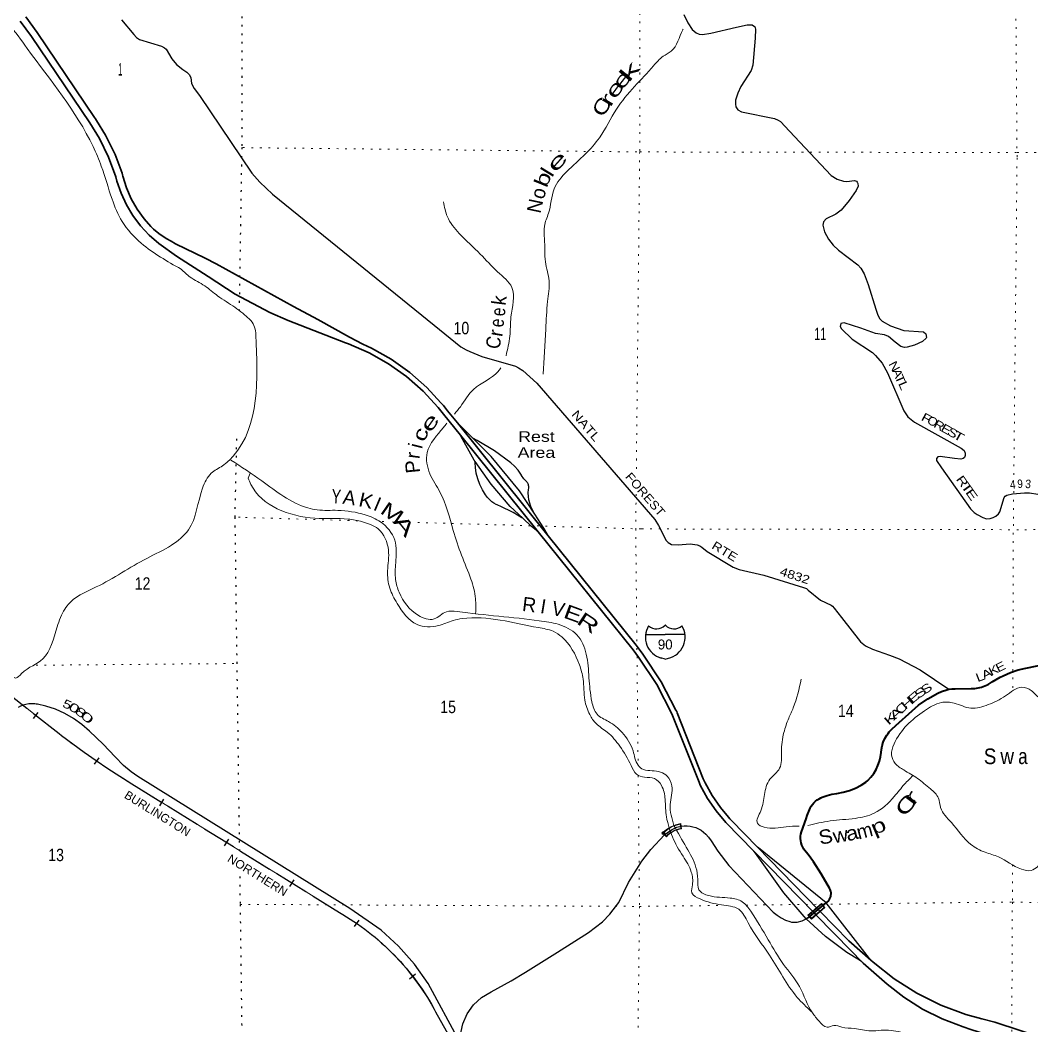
# Model space of a CAD drawing. Header units: feet. Extents: x -252966 to 4, y -183309 to 1368.
# Drawn here: x -87283 to -73044, y -72889 to -58726 of the extents above; entities that cross this region are included whole.
import ezdxf
from ezdxf.enums import TextEntityAlignment as Align

# ---------------------------------------------------------------- set-up
doc = ezdxf.new("R2010")
doc.units = ezdxf.units.FT
doc.header["$LTSCALE"] = 80
doc.header["$PDMODE"] = 32
doc.header["$PDSIZE"] = 40
doc.linetypes.add('DOTTED', pattern=[1.5, 0.3, -1.2])
doc.linetypes.add('LONG_DASHED', pattern=[7.5, 6, -1.5])
for name, color, linetype, lineweight in [('15', 7, 'Continuous', 25), ('18', 7, 'Continuous', 35), ('19', 7, 'Continuous', 25), ('26', 7, 'Continuous', 40), ('27', 7, 'Continuous', 13), ('29', 7, 'Continuous', 25), ('30', 7, 'Continuous', 35), ('31', 7, 'Continuous', 13), ('34', 7, 'Continuous', 13), ('39', 7, 'Continuous', 13), ('41', 7, 'Continuous', 13), ('45', 7, 'Continuous', 13), ('55', 7, 'Continuous', 13), ('6', 7, 'DOTTED', 25), ('63', 7, 'Continuous', 25), ('7', 7, 'DOTTED', 13)]:
    doc.layers.add(name, color=color, linetype=linetype, lineweight=lineweight)

msp = doc.modelspace()

# ---------------------------------------------------------------- linework, layer by layer
at = {"layer": '15'}
for p, q in [((-78206.89, -67248.56), (-78203.99, -67245.65)), ((-78200.82, -67248.03), (-78204.25, -67245.65)), ((-78479.6, -67380.03), (-78203.19, -67380.03)), ((-78203.19, -67725.61), (-78267.08, -67707.65)), ((-78203.72, -67725.87), (-78140.09, -67707.13))]:
    msp.add_line(p, q, dxfattribs=at)
msp.add_lwpolyline([(-77927.83, -67380.03), (-78203.72, -67380.03), (-78203.19, -67380.03)], dxfattribs=at)
for centre, radius, start, end in [((-78176.97, -67415.13), 306.13, 148.44438, 254.43377), ((-78325.57, -67132.53), 165.66, 227.34247, 315.81166), ((-78081.88, -67132.53), 165.66, 224.18831, 312.69412), ((-78230.48, -67415.13), 306.13, 283.0809, 31.62485)]:
    msp.add_arc(centre, radius, start, end, dxfattribs=at)
at = {"layer": '18'}
msp.add_line((-79991.6, -65932.74), (-81085.79, -64570.97), dxfattribs=at)
for points in [[(-81085.79, -64570.97), (-81324.87, -64273.43), (-81400.6, -64181.62), (-81612.16, -63951.55), (-81846.6, -63744.86), (-82101.37, -63563.81), (-82373.66, -63410.37), (-82660.51, -63286.25), (-82704.61, -63270.24), (-83510.05, -62953.36), (-83769.99, -62840.76), (-84256.92, -62582.26), (-84638.45, -62335.84), (-85085.37, -62047.18), (-85332.38, -61871.51), (-85467.42, -61753.59), (-85589.39, -61622.21), (-85696.97, -61478.8), (-85788.96, -61324.93), (-85864.37, -61162.28), (-85922.36, -60992.65), (-85938.49, -60931.67), (-86039.32, -60656.78), (-86168.32, -60393.94), (-86304.95, -60173.58), (-87124.57, -58956.17), (-87284.38, -58738.69)], [(-81130.24, -64395.92), (-81266.71, -64226.08), (-81326.32, -64153.81), (-81342.85, -64133.77), (-81361.2, -64113.81), (-81559.68, -63897.97), (-81800.01, -63686.08), (-82061.18, -63500.48), (-82340.32, -63343.2), (-82460.44, -63286.78), (-82646.68, -63189.28), (-83091.96, -62940.59), (-83436.92, -62756.51), (-84524.51, -62159.43), (-84679.81, -62077.75), (-85095.8, -61875.87), (-85159.27, -61840.17), (-85228.07, -61801.98), (-85331.9, -61732.16), (-85407.86, -61668.61), (-85427.83, -61651.91), (-85445.46, -61631.88), (-85539.42, -61525.19), (-85637.12, -61387.53), (-85719.9, -61240.41), (-85786.85, -61085.45), (-85837.24, -60924.34), (-85837.78, -60922.19), (-85842.47, -60903.44), (-85850.27, -60882.19), (-85947.36, -60617.48), (-86080.98, -60345.25), (-86210.09, -60137), (-86222.47, -60117.03), (-86235.96, -60097), (-87042.77, -58898.61), (-87203.8, -58679.48)], [(-76907.06, -70370.68), (-77275.68, -69991.97), (-77294.5, -69972.63), (-77312.15, -69951.97), (-77428.13, -69816.17), (-77544.69, -69646.57), (-77642.88, -69465.72), (-77650.71, -69448.86), (-77659.4, -69430.16), (-77667.83, -69408.86), (-78034.79, -68482.57), (-78042.39, -68463.38), (-78053.18, -68442.57), (-78259.04, -68045.34), (-78517.71, -67653), (-78583.06, -67567.03), (-78597.87, -67547.55), (-78614.36, -67527.03), (-79851.8, -65987), (-81130.24, -64395.92)], [(-76954.95, -70429), (-77348.89, -70024.28), (-77487.64, -69861.82), (-77608.64, -69685.76), (-77710.58, -69498.01), (-77728.35, -69459.74), (-78111.11, -68493.55), (-78323.73, -68083.29), (-78578.08, -67697.51), (-78656.75, -67594.01), (-79991.6, -65932.74)], [(-75436.85, -71987.61), (-75587.1, -71834.29), (-76078.16, -71329.79), (-76107.58, -71299.57), (-76954.95, -70429)], [(-75310.18, -71966.43), (-75621.45, -71691.48), (-76021.49, -71280.49), (-76049.92, -71251.28), (-76907.06, -70370.68)], [(-72255.93, -73637.01), (-72286.07, -73614.29), (-72626.51, -73409.64), (-72986.49, -73241.7), (-73357.68, -73113.57), (-73899.72, -72939.66), (-74011.81, -72902.61), (-74303.99, -72793.09), (-74583.12, -72653.64), (-74846.14, -72485.77), (-75079.17, -72301.04), (-75416.26, -72008.62), (-75436.85, -71987.61)], [(-72145.37, -73480.45), (-72236.07, -73409.81), (-72528.59, -73227.64), (-72838.55, -73077.06), (-73566.25, -72836.97), (-73748.51, -72789.76), (-73970.29, -72728.37), (-74324.55, -72597.34), (-74663.17, -72429.99), (-74982.44, -72228.17), (-75278.87, -71994.08), (-75310.18, -71966.43)]]:
    msp.add_lwpolyline(points, dxfattribs=at)
at = {"layer": '19'}
for points in [[(-80910.8, -64613.62), (-81120.26, -64405.82), (-81130.24, -64395.92)], [(-80878.83, -64941.8), (-80891.5, -64923.6), (-81079.55, -64582.3), (-81085.79, -64570.97)], [(-80041.74, -65682.5), (-80255.99, -65355.43), (-80652, -64870.36), (-80910.8, -64613.62)], [(-80041.74, -65682.5), (-80046.63, -65672.5), (-80093.5, -65576.69), (-80110.42, -65530.37), (-80122.41, -65482.53), (-80129.33, -65433.71), (-80131.1, -65384.42), (-80127.72, -65335.22), (-80125.38, -65318.49), (-80125.14, -65316.59), (-80124.38, -65304.43), (-80124.89, -65292.25), (-80126.67, -65280.19), (-80129.7, -65268.39), (-80133.94, -65256.96), (-80139.36, -65246.05), (-80145.89, -65235.76), (-80153.46, -65226.21), (-80192.14, -65183.05), (-80226.1, -65136.09), (-80227.94, -65133.23), (-80273.5, -65064.04), (-80324.13, -65008.6), (-80378.66, -64960.06), (-80607.38, -64789.44), (-80852.68, -64643.66), (-80900.78, -64618.8), (-80910.8, -64613.62)], [(-80210.25, -65738.81), (-80385.92, -65574.15), (-80655.76, -65262.13), (-80878.83, -64941.8)], [(-80210.25, -65738.81), (-80220.26, -65732.96), (-80343.06, -65661.22), (-80528.96, -65571.65), (-80548.76, -65562.11), (-80568.96, -65553.36), (-80582.97, -65547.3), (-80615.25, -65529.1), (-80645.45, -65507.63), (-80673.24, -65483.12), (-80698.32, -65455.84), (-80703.53, -65449.4), (-80732.51, -65410.97), (-80777.06, -65340.45), (-80814.01, -65265.67), (-80842.93, -65187.43), (-80863.52, -65106.6), (-80875.54, -65024.05), (-80878.07, -64960.71), (-80878.83, -64941.8)], [(-79991.6, -65932.74), (-80017.66, -65911.38), (-80084.94, -65856.26), (-80210.25, -65738.81)], [(-79851.8, -65987), (-79853.57, -65983.87), (-79912.86, -65879.25), (-80041.74, -65682.5)], [(-76219.23, -71382.86), (-76534.59, -71016.24), (-76933.68, -70458.71), (-76954.95, -70429)], [(-75936.23, -71156.04), (-76890.62, -70383.98), (-76907.06, -70370.68)], [(-75310.18, -71966.43), (-75330.2, -71940.54), (-75936.23, -71156.04)], [(-75436.85, -71987.61), (-75470.52, -71966.7), (-75645.63, -71857.91), (-75948.83, -71632.14), (-76219.23, -71382.86)]]:
    msp.add_lwpolyline(points, dxfattribs=at)
at = {"layer": '26'}
msp.add_line((-76173.5, -71354.79), (-76107.58, -71299.57), dxfattribs=at)
for points in [[(-75936.23, -71156.04), (-75921.54, -71143.01), (-75910.61, -71132.87), (-75900.79, -71121.64), (-75892.21, -71109.45), (-75890.19, -71105.83), (-75880.27, -71085.85), (-75874.06, -71065.83), (-75873.92, -71065.35), (-75870.95, -71049.01), (-75869.7, -71032.46), (-75870.19, -71015.86), (-75872.41, -70999.41), (-75876.33, -70983.27), (-75881.92, -70967.64), (-75889.12, -70952.68), (-76007.1, -70746.58), (-76115.6, -70580.04), (-76190.21, -70476.25), (-76242.08, -70415.7), (-76252.64, -70400.09), (-76267.99, -70372.69), (-76280.39, -70343.85), (-76289.71, -70313.86), (-76295.84, -70283.06), (-76298.73, -70251.8), (-76298.32, -70220.4), (-76294.64, -70189.21), (-76287.72, -70158.59), (-76218.98, -69973.16), (-76204.2, -69927.11), (-76161.63, -69822.17), (-76147.21, -69795.36), (-76130.07, -69770.21), (-76110.39, -69746.99), (-76088.39, -69725.96), (-76064.31, -69707.34), (-76038.42, -69691.34), (-76015.02, -69679.85), (-75993.21, -69669.82), (-75926.3, -69644.55), (-75857.11, -69626.41), (-75786.41, -69615.61), (-75696.96, -69600.58), (-75609.58, -69576.29), (-75525.21, -69543), (-75444.79, -69501.07), (-75379.67, -69458.61), (-75350.89, -69432.68), (-75307.44, -69386.36), (-75269.08, -69335.74), (-75236.21, -69281.39), (-75209.21, -69223.9), (-75188.36, -69163.91), (-75173.9, -69102.06), (-75165.98, -69039.05), (-75161.36, -68998.18), (-75150.28, -68944.68), (-75133.66, -68892.63), (-75111.7, -68842.6), (-75084.62, -68795.13), (-75067.11, -68770.77), (-75052.76, -68750.8), (-75033.66, -68730.77), (-75011.63, -68707.66), (-74910.9, -68616.8), (-74638.59, -68374.39), (-74507.28, -68282.4), (-74367.07, -68204.65), (-74315.9, -68180.84), (-74298.66, -68173.66), (-74256.12, -68159.55), (-74212.35, -68149.96), (-74167.81, -68145), (-74123, -68144.73), (-73897.5, -68138.76), (-73847.72, -68137.16), (-73798.38, -68130.36), (-73750.02, -68118.45), (-73703.17, -68101.54), (-73658.34, -68079.83), (-73616.03, -68053.56), (-73602.33, -68043.66), (-73488.61, -67978.85), (-73445.33, -67958.23), (-73343.61, -67911.01), (-73237.52, -67874.69), (-73128.2, -67849.65), (-73079.83, -67842.35), (-72924.2, -67811.4)], [(-76107.58, -71299.57), (-76049.92, -71251.28), (-75936.23, -71156.04)]]:
    msp.add_lwpolyline(points, dxfattribs=at)
at = {"layer": '29'}
for p, q in [((-82643.63, -71237.96), (-82608.96, -71256.35)), ((-76173.5, -71354.79), (-76219.23, -71382.86))]:
    msp.add_line(p, q, dxfattribs=at)
for points in [[(-77940.89, -58647.84), (-77886.08, -58763.2), (-77824.13, -58855.15), (-77766.85, -58904.28), (-77726.19, -58922.99), (-77680.99, -58926.76), (-77562.53, -58906.79), (-77199.68, -58825.12)], [(-85855.55, -58721.15), (-85686.05, -58928.45), (-85646.51, -58969.91), (-85603.6, -58996.99), (-85292.44, -59090.52), (-85251.01, -59113.14), (-85230.03, -59134.23), (-85148.88, -59271.58), (-85081.51, -59350.59), (-84995.53, -59422.41), (-84938.38, -59456.13), (-84904.87, -59491.72), (-84881.88, -59535.28), (-84871.88, -59617.43), (-84836.68, -59689.81), (-84760.45, -59786.55), (-84025.18, -60880.77), (-83911.98, -61009), (-83732.53, -61176.52), (-81456.81, -63019.67)], [(-77199.68, -58825.12), (-77048.65, -58791.12), (-76980.39, -58791.07), (-76946.49, -58813.69), (-76942.3, -58816.34), (-76931.43, -58851.38), (-76937.08, -58978.23), (-76970.97, -59360.21), (-76993.76, -59432.45), (-77138.27, -59659.41), (-77181.91, -59752.21), (-77215.81, -59853.97), (-77215.81, -59910.51), (-77212.23, -59945.82), (-77181.91, -59989.66), (-77131.59, -60015.21), (-76664.2, -60109.78), (-76613.14, -60132.89), (-76583.01, -60151.74), (-76454.56, -60288.19), (-75869.03, -60911.69), (-75782.59, -60965.88), (-75694.15, -60994.39), (-75645.11, -60999.81), (-75537.99, -60985.26), (-75513.28, -60992.27), (-75503.86, -61007.34), (-75490.68, -61026.19), (-75487.32, -61064.86), (-75515.16, -61124.18), (-75616.02, -61263.71), (-75727.98, -61399.34), (-75800.83, -61458.96), (-75940.56, -61521.95), (-75976.58, -61565.18), (-75985.93, -61614.24), (-75961.51, -61708.41), (-75906.34, -61811.58), (-75839.1, -61893.1), (-75762.97, -61966.47), (-75492.57, -62172.02), (-75452.63, -62218.12), (-75402.17, -62296.4), (-75346.75, -62447.26), (-75238.39, -62795.13)], [(-75238.39, -62795.13), (-75211.3, -62882.09), (-75181.82, -62929.62), (-75147.92, -62963.54), (-75031.15, -63031.39), (-74845.15, -63097.35), (-74566.6, -63115.33), (-74533.95, -63144.46), (-74527.97, -63193.01), (-74530.18, -63204.77), (-74582.92, -63250), (-74693.37, -63304.17), (-74797.62, -63332.92), (-74835.28, -63336.69), (-74885.52, -63321.55), (-74967.12, -63261.31), (-75058.82, -63182.86), (-75117.78, -63159.54), (-75245.41, -63140.23), (-75452.29, -63063.76), (-75686.55, -62989.93), (-75731.19, -62997.81), (-75743.05, -63038.93), (-75722.62, -63071.72), (-75571.28, -63220.56), (-75285.4, -63404.54), (-75245.12, -63446.1), (-75147.92, -63555.3), (-75075.02, -63692.77), (-74846.67, -64228.89), (-74788.2, -64312.9), (-74693.25, -64387.71), (-74037.56, -64752.81), (-73995.32, -64787.82), (-73980.25, -64825.51), (-73980.25, -64855.66), (-73992.5, -64884.43), (-74010.38, -64897.12), (-74040.52, -64908.43), (-74130.61, -64897.42), (-74333.09, -64872.9), (-74364.45, -64874.51), (-74382.95, -64901.25), (-74383.28, -64927.28), (-74313.86, -65032.69), (-73904.94, -65609.49), (-73857, -65657.88), (-73812.63, -65688.65), (-73733.53, -65730.11), (-73680.8, -65748.96), (-73627.53, -65743.42), (-73587.96, -65729.66), (-73548.96, -65711.27), (-73511.3, -65677.34), (-73492.01, -65652.48), (-73433.45, -65450.14), (-73419.81, -65429.09), (-73394.53, -65413.5), (-73317.69, -65395.32), (-73147.54, -65382.1), (-73074.54, -65384.23), (-72957.6, -65402.2)], [(-81456.81, -63019.67), (-81080.55, -63324.41), (-81006.02, -63368.47), (-80955.17, -63391.09), (-80785.1, -63460.22), (-80309.39, -63596.72), (-80267.76, -63621), (-80207.5, -63658.69), (-80011.15, -63836.45), (-78352.44, -65758.1), (-78297.62, -65841.2), (-78190.48, -66052.09), (-78161.63, -66080.12), (-78115.14, -66108.62), (-78023.15, -66117.1), (-77853.37, -66102.03), (-77821.35, -66104.86), (-77752.77, -66115.14), (-77718.85, -66126.7), (-77689.51, -66146.32), (-77611.85, -66210.08), (-77248.82, -66429), (-77165.31, -66462.74), (-76816.19, -66544.18), (-76258.2, -66715.46), (-76216.71, -66730.08), (-76189.7, -66753.55), (-76020.41, -66892.27), (-75869.66, -66963.15), (-75847.63, -66979.29), (-75825.03, -67005.68), (-75722.14, -67138), (-75455.9, -67480.59), (-75382.63, -67539.38), (-75286.14, -67586.66), (-75047.15, -67670.89), (-74909.74, -67721.81), (-74614.99, -67875.67), (-74211.92, -68149.86)], [(-81105.48, -73099.98), (-81539.72, -72291.54), (-81734.45, -72018.97), (-81956.6, -71768.26), (-82203.74, -71542.14), (-82643.63, -71237.96), (-85627.4, -69375.97), (-85720.51, -69312.52), (-85828.48, -69222.96), (-85945.62, -69102.6), (-86115.98, -68924.49), (-86309.54, -68741.42), (-86415.96, -68645.22), (-86531.86, -68560.67), (-86655.96, -68488.7), (-86786.9, -68430.09), (-86923.25, -68385.49), (-87038.27, -68359.69), (-87058.39, -68356.78), (-87079.29, -68353.75), (-87120.58, -68352.14), (-87161.82, -68354.85), (-87202.55, -68361.86), (-87242.32, -68373.09), (-87280.69, -68388.41), (-87311.67, -68404.4)], [(-81105.48, -73099.98), (-81051.58, -72863.19), (-80990.88, -72720.73), (-80901.88, -72594.01), (-80788.48, -72488.56), (-80655.63, -72408.99), (-80374.64, -72254.9), (-80170.59, -72132.57), (-79720.96, -71850.15), (-79285.68, -71576.34), (-79088.92, -71424.1), (-78984.1, -71316.67), (-78858.47, -71152.8), (-78719.4, -70871.94), (-78534.91, -70568.57), (-78534.91, -70568.57), (-78406.58, -70405.55), (-78212.6, -70201.33), (-78157.52, -70155.4), (-78107.03, -70122.1), (-78039.32, -70092.25), (-77979.13, -70075.88), (-77937.28, -70071.46), (-77895.5, -70071.44), (-77853.95, -70075.79), (-77813.07, -70084.45), (-77773.33, -70097.34), (-77735.15, -70114.31), (-77698.96, -70135.19), (-77665.15, -70159.73), (-77634.08, -70187.67), (-77592.39, -70233.87), (-77557.67, -70281.81), (-77464.33, -70429.98), (-77306.92, -70629.04), (-76684.28, -71286.21), (-76629.97, -71329.82), (-76571.4, -71367.52), (-76509.21, -71398.9), (-76450.71, -71421.44), (-76425.3, -71427.28), (-76373.36, -71430.88), (-76347.39, -71428.59), (-76276.94, -71408.37), (-76219.23, -71382.86), (-76173.5, -71354.79)]]:
    msp.add_lwpolyline(points, dxfattribs=at)
at = {"layer": '31'}
for p, q in [((-77991.61, -70049.35), (-77981.91, -70108.21)), ((-77984.96, -70040.54), (-77972.76, -70114.54)), ((-78187.54, -70226.76), (-78241.73, -70174.92)), ((-78187.42, -70215.78), (-78230.39, -70174.68))]:
    msp.add_line(p, q, dxfattribs=at)
for centre, radius, start, end in [((-77916.31, -70482.96), 448.1, 98.81328, 136.59661), ((-77916.31, -70482.96), 440.1, 99.85227, 135.53384), ((-77916.31, -70483.62), 381.1, 99.91213, 135.3484), ((-77916.31, -70483.62), 373.1, 98.81338, 136.59673)]:
    msp.add_arc(centre, radius, start, end, dxfattribs=at)
msp.add_point((-78230.39, -70174.68), dxfattribs=at)
at = {"layer": '34'}
for p, q in [((-88508.49, -67376.6), (-86736.88, -68775.28)), ((-85711.1, -69480.44), (-82791.22, -71293.77))]:
    msp.add_line(p, q, dxfattribs=at)
msp.add_lwpolyline([(-81436.71, -72690.55), (-80964.09, -73544.04), (-80962.97, -73545.85)], dxfattribs=at)
for centre, radius, start, end in [((-79708.76, -59650.3), 11517.8, 232.39628, 238.59151), ((-84557.08, -74361.33), 3539.52, 28.16664, 60.07294)]:
    msp.add_arc(centre, radius, start, end, dxfattribs=at)
at = {"layer": '39'}
msp.add_line((-84072.59, -65175.07), (-84045.29, -65103.21), dxfattribs=at)
msp.add_arc((-84269.12, -63145), 300.98, 357.5686, 39.21328, dxfattribs=at)
for points in [[(-93433.31, -47251.9), (-93324.46, -47330.38), (-93232.04, -47481.31), (-93153.69, -47591.99), (-93035.16, -47734.85), (-92858.34, -48171.61), (-92783.96, -48618.49), (-92755.8, -48954.68), (-92763.79, -49288.88), (-92785.81, -49862.66), (-92781.74, -50216.98), (-92707.38, -50555.15), (-92626.99, -50855.07), (-92339.7, -51219.28), (-92126.76, -51376.18), (-91960.15, -51530.83), (-91626.53, -51949.63), (-91467.82, -52195.14), (-91248.85, -52382.23), (-91114.67, -52611.82), (-91000.88, -53021.99), (-90875.18, -53502.29), (-90800.72, -53859.65), (-90724.37, -54046.83), (-90577.48, -54495.96), (-90487.5, -54890.25), (-90422.9, -55302.88), (-90467.03, -55743.8), (-90599.49, -56647.82), (-90625.54, -57050.47), (-90492.93, -57338.28), (-90332.21, -57618.02), (-89972.59, -58096.93), (-89876.15, -58276.05), (-89715.46, -58288.03), (-89524.63, -58328.17), (-89377.99, -58408.61), (-89043.32, -58307.23), (-88720.47, -58325.75), (-88124.59, -58369.57), (-87817.25, -58498.22), (-87453.65, -58781.85), (-87184.44, -59123.93), (-86258.27, -60504.41), (-86141.73, -60782.16), (-85991.02, -61245.1), (-85848.36, -61561.08), (-85579.16, -61866.92), (-85020.21, -62230.88)], [(-83968.41, -63157.77), (-84285.55, -64865.17), (-84436.18, -65002.16), (-84594.85, -65106.95), (-84717.35, -65316.4), (-84916.13, -65904.38), (-85153.13, -66119.95), (-85502.61, -66305.38), (-86213.62, -66708.47), (-86510.88, -66865.69), (-86655.48, -67018.78), (-86763.91, -67270.5), (-86966.73, -67721.59), (-87263.98, -67929.14), (-87346.33, -67991.6), (-87434.72, -67895.02), (-87484.96, -67766.21), (-87633.62, -67609.27), (-88067.54, -67218.98), (-88226.27, -66898.98), (-88268.48, -66647.36), (-88224.32, -66415.81), (-88262.52, -66154.12), (-88483.5, -65938.84), (-88686.39, -65858.44), (-88933.45, -65846.52), (-89031.88, -65842.55), (-89068.04, -65766.07), (-89072.08, -65659.38), (-89160.5, -65309.13), (-89295.12, -65033.41), (-89554.76, -64613.46), (-89829.57, -63910.37), (-90030.48, -63600.46), (-90177.14, -63338.84), (-90333.88, -62916.16), (-90486.57, -62636.42), (-90637.23, -62600.28), (-90735.63, -62715.1), (-90912.37, -62918.54), (-91107.2, -62948.86), (-91364.11, -62898.85), (-91778.14, -62594.96), (-92015.2, -62325.34), (-92234.2, -61882.57), (-92296.52, -61498.09), (-92352.82, -61101.52), (-92521.57, -60896.28), (-92640.12, -60642.69), (-93033.97, -59807.81), (-93106.27, -59531.69), (-93114.34, -59269.98), (-93015.92, -59223.61), (-92875.32, -59211.44), (-92712.64, -59040.22), (-92574.05, -58987.79), (-92545.9, -59217.28), (-92483.61, -59368.23), (-92328.94, -59426.51), (-92180.31, -59323.75), (-92077.89, -59132.43), (-92124.12, -58892.88), (-92210.53, -58605.05), (-92485.8, -58035.48), (-92624.42, -57840.29), (-92730.92, -57550.45), (-92789.2, -57298.84), (-92994.14, -56880.22), (-93098.63, -56540.05), (-93114.75, -56209.9), (-93054.52, -55946.13), (-93086.71, -55597.86), (-93301.73, -54851.1), (-93408.23, -54537.1), (-93462.17, -54479.25)], [(-77952.3, -58852.86), (-77957.07, -58861.82), (-78119.73, -59161.89), (-78234.22, -59234.44), (-78368.78, -59369.41), (-78635.89, -59659.48), (-78890.95, -59979.74), (-79129.93, -60380.52), (-79324.74, -60608.13), (-79591.85, -60859.95), (-79766.58, -61101.65), (-79846.88, -61445.96), (-79905.1, -61625.17), (-79903.07, -61804.34), (-79890.98, -62130.48), (-79838.71, -62396.19), (-79858.76, -62688.11), (-79886.83, -63078.7), (-79922.9, -63712.88)], [(-81325.27, -61283.82), (-81271.01, -61493.16), (-81102.25, -61730.61), (-80806.94, -62020.33), (-80563.86, -62269.81), (-80362.96, -62489.12), (-80374.96, -62905.87), (-80390.99, -63175.65), (-80445.26, -63452.35)], [(-85020.21, -62230.88), (-84890.66, -62343.43), (-84686.9, -62467.81), (-84504.3, -62608.06), (-84260.85, -62769.48), (-84149.71, -62854.16), (-84035.92, -62954.72)], [(-80517.01, -63622.68), (-80555.64, -63673.01), (-80901.09, -63924.88), (-81087.86, -64170.61), (-81171.94, -64273.37)], [(-81277.95, -64402.91), (-81326.85, -64462.68), (-81553.79, -64815.13), (-81517.59, -65115.08), (-81374.94, -65372.68), (-81188.06, -65912.1), (-81071.52, -66262.33), (-80938.9, -66598.45), (-80874.59, -66874.22), (-80872.55, -67081.58)], [(-84317.15, -64921.98), (-83883.77, -65213.2), (-83236.94, -65595.3), (-83102.35, -65623.4), (-82813.11, -65629.26), (-82427.43, -65693.44), (-82210.49, -65791.95), (-82011.6, -66049.52), (-81997.49, -66367.6), (-81999.47, -66605.16), (-81949.23, -66782.29), (-81678.02, -67110.27), (-81457.06, -67158.45), (-81284.33, -67057.68), (-81133.68, -67055.57), (-79976.68, -67183.69), (-79711.53, -67233.85), (-79448.37, -67380.65), (-79315.77, -67654.36), (-79277.56, -67986.52), (-79235.74, -68324.68), (-79163.25, -68501.39), (-79000.28, -68604.4), (-78811.45, -68757.28), (-78656.74, -69016.89), (-78586.42, -69218.17), (-78510.08, -69280.53), (-78387.55, -69296.56), (-78174.62, -69374.94), (-78110.33, -69507.77), (-78134.39, -69773.53), (-78081.95, -70066.31)], [(-84072.59, -65175.07), (-84036.43, -65263.63), (-83136.48, -65740.19), (-82666.46, -65751.98), (-82467.6, -65790.1), (-82246.63, -65890.62), (-82099.96, -66188.49), (-82111.97, -66480.41), (-82081.81, -66723.99), (-81977.33, -66939.34), (-81696.08, -67237.11), (-81396.79, -67253.03), (-81189.9, -67180.43), (-81061.35, -67154.17), (-79988.72, -67280.33), (-79781.82, -67332.54), (-79659.28, -67412.99), (-79412.16, -67803.4), (-79359.91, -68004.69), (-79335.77, -68300.62), (-79265.44, -68505.92), (-79177.04, -68632.69), (-79020.35, -68753.39), (-78843.56, -68950.57), (-78682.83, -69222.25), (-78606.48, -69345.01), (-78493.99, -69387.22), (-78353.39, -69407.26), (-78256.96, -69503.84), (-78204.71, -69699.08), (-78186.6, -69946.7), (-78147.44, -70100.71)], [(-74845.68, -69286.16), (-74966.82, -69193.74), (-75017.05, -69077.01), (-74982.92, -68919.96), (-74802.18, -68656.11), (-74555.14, -68452.62), (-74316.13, -68335.71), (-74137.36, -68343.65), (-73902.33, -68415.97), (-73657.29, -68365.49), (-73414.25, -68242.53), (-73183.27, -68121.59), (-73050.7, -68167.81), (-72932.17, -68270.41), (-72775.5, -68274.34), (-72598.74, -68211.82), (-72333.62, -68072.74), (-72178.96, -68026.34), (-72032.32, -68044.37), (-71789.27, -68084.48), (-71634.61, -68062.23), (-71534.18, -68060.16), (-71385.53, -68120.46), (-71178.63, -68174.69), (-71080.2, -68182.68), (-70931.55, -68240.97), (-70758.84, -68051.62), (-70620.26, -67870.34), (-70421.42, -67745.4), (-70120.16, -67493.56), (-69937.39, -67324.33), (-69768.68, -67215.51), (-69692.35, -67201.37), (-69670.25, -67275.85), (-69692.32, -67414.77), (-69778.67, -67638.29), (-69760.57, -67779.21), (-69716.36, -67924.13), (-69718.34, -68123.44), (-69866.96, -68318.81), (-70009.56, -68399.43), (-70132.07, -68506.21), (-70075.82, -68560.53), (-69959.32, -68590.65), (-69937.21, -68675.19), (-69993.44, -68806.09), (-70146.08, -68902.82), (-70473.47, -69086.23), (-70786.79, -69319.96), (-71078, -69630.17), (-71244.7, -69773.22), (-71403.38, -69783.38), (-71622.33, -69775.47), (-71746.86, -69850.04), (-71819.15, -69997.05), (-71873.35, -70210.48), (-71951.68, -70283), (-72032.03, -70260.91), (-72188.7, -70299.26), (-72329.31, -70305.39), (-72433.75, -70355.78), (-72566.3, -70484.71), (-72735.03, -70517.03), (-72879.64, -70559.4), (-72964, -70648.03), (-73050.36, -70700.43), (-73190.97, -70682.4), (-73514.39, -70509.47), (-73701.2, -70445.16), (-73902.08, -70334.56), (-74175.3, -70026.71), (-74327.98, -69815.42), (-74358.13, -69680.56), (-74470.63, -69551.78), (-74653.44, -69404.93), (-74845.68, -69286.16)], [(-76316.97, -70075.6), (-76503.32, -70084.55), (-76810.65, -70092.8), (-76905.06, -70036.49), (-76858.89, -69861.31), (-76806.69, -69629.75), (-76730.39, -69416.31), (-76593.82, -69261.2), (-76567.74, -69031.68), (-76533.63, -68757.86), (-76465.36, -68556.5), (-76401.1, -68409.5), (-76290.68, -68006.78)], [(-74716.17, -69364.53), (-74834.21, -69485.57), (-74978.81, -69658.8), (-75262, -69894.53), (-75529.14, -69967.17), (-75882.66, -70003.63), (-76195.36, -70068.07)], [(-78147.44, -70100.71), (-78102.46, -70228.39), (-77953.52, -70500.18), (-77836.99, -70723.58), (-77820.89, -70902.74), (-77828.91, -71015.49), (-77712.4, -71101.98), (-77411.09, -71186.35), (-77169.65, -71247.12), (-77037.45, -71437.76), (-76736.09, -71894.57), (-76344.32, -72488.22), (-76147.44, -72689.42)], [(-78081.95, -70066.31), (-77907.34, -70375.34), (-77770.71, -70657.1), (-77746.58, -70826.19), (-77728.49, -70973.15), (-77591.89, -71055.6), (-77288.57, -71089.64), (-77119.84, -71141.87), (-76999.3, -71276.68), (-76754.19, -71677.16), (-76537.21, -72023.29), (-76314.21, -72337.21), (-76131.37, -72707.53), (-76036.95, -72824.24), (-75926.46, -72908.72), (-75830.05, -72884.5), (-75717.56, -72906.58), (-75542.81, -72928.61), (-75309.8, -72960.68), (-75165.18, -72952.53), (-74887.98, -72978.53), (-74624.83, -73072.98), (-74339.59, -73139.24), (-74156.79, -73300.18), (-74104.52, -73571.93), (-74158.72, -73869.92), (-74228.98, -74182.01), (-74243.01, -74415.56), (-74170.67, -74647.03), (-73995.86, -75031.44), (-73853.21, -75307.16), (-73736.66, -75659.4), (-73712.52, -75915.06), (-73704.47, -76070.08), (-73597.98, -76291.46), (-73497.49, -76760.48), (-73440.57, -76874.9)]]:
    msp.add_spline(points, degree=3, dxfattribs=at)
at = {"layer": '55'}
for p, q in [((-76195.29, -71329.35), (-76005.41, -71166.72)), ((-76005.41, -71166.72), (-75956.63, -71223.68))]:
    msp.add_line(p, q, dxfattribs=at)
msp.add_lwpolyline([(-76184, -71330.22), (-76006.28, -71178), (-75967.9, -71222.8), (-76145.62, -71375.03)], close=True, dxfattribs=at)
msp.add_lwpolyline([(-75956.63, -71223.68), (-76146.5, -71386.31), (-76195.29, -71329.35)], dxfattribs=at)
at = {"layer": '6'}
for points in [[(-84007.84, -45698.78), (-84046.93, -46653.52), (-84112.8, -49816.31), (-84158.28, -55233.89), (-84160.75, -57351.6), (-84165.61, -60520.59), (-84202.58, -62812.44)], [(-84240.46, -64622.43), (-84263.34, -65724.8), (-84198.36, -70447.68)], [(-84193.73, -70783.81), (-84188.3, -71178.54), (-84161.92, -73193.74), (-84187.59, -76505.49), (-84197.52, -77780.53)]]:
    msp.add_lwpolyline(points, dxfattribs=at)
at = {"layer": '63'}
for p, q in [((-87098.51, -68561.26), (-87029.97, -68474.45)), ((-86235.95, -69204.39), (-86174.03, -69112.74)), ((-85319.21, -69789.86), (-85260.86, -69695.9)), ((-84406.98, -70353.31), (-84348.62, -70259.35)), ((-83485.97, -70928.36), (-83427.61, -70834.4)), ((-82577.08, -71492.26), (-82514.37, -71401.14)), ((-81805.36, -72225.59), (-81717.82, -72157.97))]:
    msp.add_line(p, q, dxfattribs=at)
at = {"layer": '63', "linetype": 'LONG_DASHED'}
for points in [[(-88507.8, -67375.74), (-86736.2, -68774.41), (-86704.67, -68798.26), (-86544.82, -68918.8), (-86382.2, -69036.99), (-86216.18, -69151.86), (-86049.96, -69264.15), (-85881.94, -69373.5), (-85710.52, -69479.51), (-82790.65, -71292.83), (-82742.18, -71321.21), (-82689.64, -71353.32)], [(-82689.64, -71353.32), (-82637.4, -71386.39), (-82585.61, -71420.11), (-82534.74, -71455.12), (-82484.31, -71490.77), (-82434.5, -71527.56), (-82385.14, -71564.99), (-82336.86, -71603.4), (-82289.04, -71642.45), (-82241.99, -71682.32), (-82195.54, -71723.32), (-82150.03, -71764.82), (-82104.8, -71807.27), (-82060.83, -71850.4), (-82017.15, -71894.48), (-81974.7, -71939.22), (-81932.73, -71984.62), (-81891.69, -72030.52), (-81851.24, -72077.55), (-81812.05, -72125.24), (-81773.49, -72173.26), (-81735.52, -72222.42), (-81698.66, -72271.75), (-81662.56, -72321.91), (-81627.55, -72373.05), (-81593.34, -72424.2), (-81559.88, -72476.18), (-81527.51, -72529.13), (-81495.94, -72582.1), (-81465.29, -72635.58), (-81435.74, -72690.03), (-80963.14, -73543.49)]]:
    msp.add_lwpolyline(points, dxfattribs=at)
at = {"layer": '7'}
for p, q in [((-82165.06, -65786.19), (-82221.2, -65784.56)), ((-87060.04, -67810.68), (-84232.94, -67786.3)), ((-77063.37, -71189.55), (-76020.82, -71177.3))]:
    msp.add_line(p, q, dxfattribs=at)
for points in [[(-73293.46, -55225.04), (-73251.29, -60664.51), (-73296.71, -65165.53)], [(-78556.13, -55264.59), (-78563.46, -60581.48), (-78610.91, -65114.97)], [(-84148.47, -60520.78), (-78563.46, -60581.48), (-73248.55, -60590.21), (-67995.89, -60594.19), (-67921.59, -60596.93)], [(-78613.92, -65402.52), (-78619, -65888.34), (-78585.85, -69219.09)], [(-73298.67, -65359.53), (-73303.36, -65824.79), (-73309.62, -68187.3)], [(-82530.32, -65775.6), (-84189.04, -65727.54), (-84262.77, -65725.54)], [(-67957.05, -65883.64), (-73231.8, -65901.83), (-78544.7, -65891.08), (-81752.33, -65798.15)], [(-78584.41, -69363.62), (-78566.06, -71207.21), (-78627.63, -76514.07), (-78686.45, -81762.74), (-78726.65, -87155.96)], [(-73316.04, -70615.76), (-73317.45, -71145.52), (-73340.84, -76522.82), (-73345.8, -76967.7)], [(-84188.3, -71178.54), (-78566.06, -71207.21), (-77378.68, -71193.26)], [(-75994.72, -71176.99), (-73317.45, -71145.52), (-71718.12, -71177.3)]]:
    msp.add_lwpolyline(points, dxfattribs=at)

# ---------------------------------------------------------------- texts
at = {"layer": '15'}
msp.add_text('90', height=140, dxfattribs=at).set_placement((-78204.08, -67588.14), align=Align.CENTER)
at = {"layer": '27'}
for s, rotation, width, p in [('E', 26.382, 1.25, (-73458.16, -67884.78)), ('A', 26.674, 1.3, (-73652.03, -67984.59)), ('K', 26.674, 1.2, (-73556.47, -67933.95)), ('L', 21, 1.25, (-73752.38, -68029.52)), ('E', 40.039, 1.65, (-74665.58, -68307.75)), ('S', 36.966, 1.55, (-74577.78, -68243.88)), ('S', 34.558, 1.45, (-74493.16, -68187.89)), ('C', 41.898, 1.55, (-74840.36, -68460.78)), ('H', 39.898, 1.45, (-74759.62, -68389.07)), ('K', 41.898, 1.65, (-74994.66, -68603.82)), ('A', 41.898, 1.75, (-74916.42, -68533.56))]:
    msp.add_text(s, height=120, rotation=rotation, dxfattribs=dict(at, width=width)).set_placement(p, align=Align.CENTER)
at = {"layer": '30'}
for s, rotation, width, p in [('N', 297.937, 1.2, (-75031.04, -63628.45)), ('A', 293.071, 1.2, (-74986.15, -63723.08)), ('T', 293.071, 1.35, (-74951.45, -63803.96)), ('L', 293.071, 1.3, (-74903.09, -63895.76)), ('F', 330.89, 1.4, (-74553.53, -64384.86)), ('O', 330.89, 1.15, (-74468.75, -64428.34)), ('R', 330.89, 1.2, (-74374.78, -64484.42)), ('E', 330.89, 1.3, (-74276.12, -64539.36)), ('S', 330.89, 1.3, (-74186.49, -64589.51)), ('T', 330.89, 1.5, (-74101.03, -64639.09)), ('R', 305.335, 1.35, (-74070.88, -65254.37)), ('4', 6.311, 0.9, (-73306.07, -65324.54)), ('9', 4.443, 0.85, (-73204.01, -65314.39)), ('3', 353.959, 0.9, (-73101.77, -65316.55)), ('T', 305.335, 1.7, (-74004.22, -65348.42)), ('E', 305.335, 1.5, (-73937.83, -65442.07)), ('5', 335.886, 1.35, (-86644.9, -68416.96)), ('0', 329.889, 1.65, (-86553.1, -68464.56)), ('8', 323.889, 1.75, (-86465.92, -68523.83)), ('0', 317.888, 2.1, (-86382.4, -68589.15))]:
    msp.add_text(s, height=120, rotation=rotation, dxfattribs=dict(at, width=width)).set_placement(p, align=Align.CENTER)
for s, rotation, width, p in [('NATL', 310.8, 1.25, (-79531.24, -64283.05)), ('FOREST', 310.8, 1.15, (-78775.14, -65160.07)), ('RTE', 328.909, 1.2, (-77560.99, -66159.01)), ('4832', 341.936, 1.2, (-76601.02, -66539.26))]:
    msp.add_text(s, height=120, rotation=rotation, dxfattribs=dict(at, width=width)).set_placement(p)
at = {"layer": '41'}
for s, height, rotation, width, p in [('k', 200, 50.105, 2.05, (-78720.65, -59616.69)), ('e', 200, 52.126, 1.75, (-78815.57, -59726.32)), ('e', 200, 54.301, 1.65, (-78908.5, -59851.36)), ('r', 200, 59.204, 1.7, (-78975.62, -59961.62)), ('C', 200, 59.188, 1.35, (-79078.45, -60106.27)), ('e', 200, 47.908, 1.9, (-79748.42, -60884.73)), ('l', 200, 58.585, 1.3, (-79797.42, -60949.09)), ('b', 200, 67.834, 1.35, (-79873.27, -61096.57)), ('e', 200, 86.821, 0.8, (-80459.18, -62898.22)), ('e', 200, 85.317, 0.8, (-80480.58, -63055.5)), ('C', 200, 79.78, 0.9, (-80539, -63368.34)), ('r', 200, 80.541, 1.05, (-80499.24, -63193.8)), ('e', 200, 54.355, 1.65, (-81511.71, -64549.66)), ('c', 200, 70.479, 1.35, (-81587.65, -64676.11)), ('P', 200, 95.493, 1.05, (-81652.34, -65098.43)), ('Y', 200, 356.009, 0.75, (-82908.04, -65527.77)), ('K', 200, 347.17, 1.1, (-82531.73, -65566.61)), ('M', 200, 325.482, 1.4, (-82231.22, -65659.52)), ('A', 200, 309.269, 1.7, (-82049.63, -65788.76)), ('E', 200, 339.882, 1.4, (-79651.32, -67134.8)), ('R', 200, 326.367, 1.55, (-79467.07, -67214.25)), ('S', 220, 0.06, 0.9, (-73719.18, -69203.53)), ('w', 220, 0.063, 0.9, (-73485.23, -69203.27)), ('a', 220, 0.064, 0.8, (-73233.95, -69203)), ('r', 200, 52.41, 1.95, (-74713.32, -69805.28)), ('C', 200, 50.182, 1.6, (-74836.31, -69960.92)), ('p', 200, 23.335, 1.4, (-75261.9, -70207.64)), ('S', 200, 11.06, 1.1, (-76022.76, -70340.22)), ('w', 200, 9.948, 1.1, (-75826.15, -70318.42)), ('a', 200, 15.144, 1.15, (-75634.04, -70293.06))]:
    msp.add_text(s, height=height, rotation=rotation, dxfattribs=dict(at, width=width)).set_placement(p)
for s, rotation, p in [('o', 76.33, (-79911.21, -61258.21)), ('N', 78.145, (-79959.91, -61455.9)), ('k', 82.495, (-80452.62, -62750.58)), ('i', 75.832, (-81628.67, -64771.87)), ('r', 83.109, (-81664.17, -64910.59)), ('A', 351.302, (-82752.87, -65533.91)), ('I', 337.115, (-82326.29, -65618.18)), ('R', 353.128, (-80224.64, -67044.5)), ('I', 350.741, (-79972.57, -67073.9)), ('V', 348.11, (-79816.47, -67097.92)), ('m', 14.738, (-75480.79, -70266.48))]:
    msp.add_text(s, height=200, rotation=rotation, dxfattribs=at).set_placement(p)
at = {"layer": '45', "width": 1.25}
for s, p in [('Rest', (-80274.25, -64665.11)), ('Area', (-80281.74, -64889.55))]:
    msp.add_text(s, height=150, dxfattribs=at).set_placement(p)
at = {"layer": '63'}
msp.add_text('BURLINGTON', height=120, rotation=328.159, dxfattribs=at).set_placement((-85829.1, -69672.23))
at = {"layer": '63', "width": 1.05}
msp.add_text('NORTHERN', height=120, rotation=328.159, dxfattribs=at).set_placement((-84378.85, -70566.7))
at = {"layer": '7'}
for s, width, p in [('1', 0.4, (-85903.27, -59504.89)), ('10', 0.85, (-81183.89, -63150.2)), ('11', 0.65, (-76105.55, -63232.1)), ('12', 0.85, (-85671.95, -66747.32)), ('15', 0.85, (-81370.51, -68485.1)), ('14', 0.85, (-75772.38, -68539.96)), ('13', 0.85, (-86889.04, -70570.05))]:
    msp.add_text(s, height=175, rotation=0.036, dxfattribs=dict(at, width=width)).set_placement(p)

doc.saveas('drawing.dxf')
